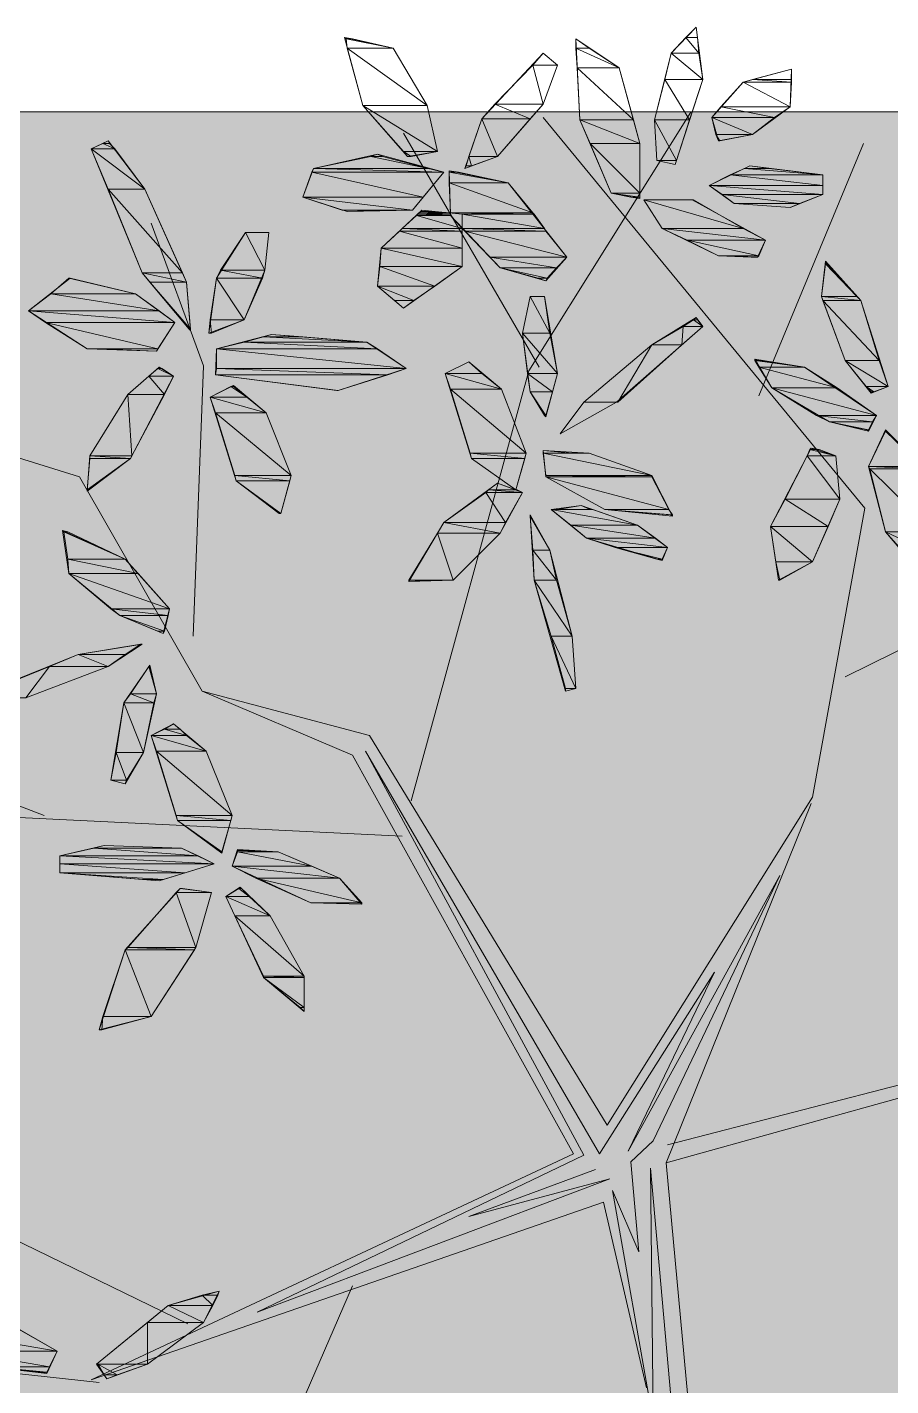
# Model space of a CAD drawing. Header units: metres. Extents: x 349703 to 349913, y 9282546 to 9282694.
# Drawn here: x 349786.47 to 349787.678, y 9282598.973 to 9282600.873 of the extents above; entities that cross this region are included whole.
import ezdxf

# ---------------------------------------------------------------- set-up
doc = ezdxf.new("R2010")
doc.units = ezdxf.units.M
doc.header["$LTSCALE"] = 0.25
doc.layers.add('AREA-VERDE', color=3, linetype='CONTINUOUS', lineweight=9)
doc.layers.add('ARQ-FONDO', color=253, linetype='CONTINUOUS', lineweight=9)

# ---------------------------------------------------------------- blocks, each defined once
blk = doc.blocks.new('ARBOL 1')
at = {"layer": 'ARQ-FONDO', "linetype": 'Continuous', "lineweight": -2}
for p, q in [((348214.8808, 9282665.1925), (348214.9156, 9282665.229)), ((348214.9156, 9282665.229), (348214.9247, 9282665.1559)), ((348214.4239, 9282665.2144), (348214.4916, 9282665.1998)), ((348214.4495, 9282665.1194), (348214.4239, 9282665.2144)), ((348214.4916, 9282665.1998), (348214.5391, 9282665.1194)), ((348214.7474, 9282665.2126), (348214.8077, 9282665.1724)), ((348214.7529, 9282665.0993), (348214.7474, 9282665.2126)), ((348214.6158, 9282665.1011), (348214.7017, 9282665.1925)), ((348214.7017, 9282665.1925), (348214.7218, 9282665.176)), ((348214.8571, 9282665.0993), (348214.8808, 9282665.1925)), ((348214.7218, 9282665.176), (348214.7017, 9282665.1212)), ((348214.8077, 9282665.1724), (348214.837, 9282665.0664)), ((348214.9814, 9282665.1523), (348215.049, 9282665.1705)), ((348215.049, 9282665.1705), (348215.0472, 9282665.1175)), ((348214.9247, 9282665.1559), (348214.8863, 9282665.0371)), ((348214.9375, 9282665.1029), (348214.9814, 9282665.1523)), ((348214.5117, 9282665.0481), (348214.4495, 9282665.1194)), ((348214.5391, 9282665.1194), (348214.5537, 9282665.0554)), ((348214.7017, 9282665.1212), (348214.6378, 9282665.0481)), ((348214.6816, 9282664.7483), (348214.9083, 9282665.1102)), ((348215.0472, 9282665.1175), (348214.9942, 9282665.0792)), ((348214.5921, 9282665.0316), (348214.6158, 9282665.1011)), ((348215.1513, 9282664.5564), (348214.7017, 9282665.1029)), ((348214.7968, 9282664.9969), (348214.7529, 9282665.0993)), ((348214.8607, 9282665.0426), (348214.8571, 9282665.0993)), ((348214.9466, 9282665.07), (348214.9375, 9282665.1029)), ((348214.0694, 9282665.059), (348214.0931, 9282665.07)), ((348214.0931, 9282665.07), (348214.1443, 9282665.0024)), ((348214.6962, 9282664.7538), (348214.5062, 9282665.081)), ((348214.837, 9282665.0664), (348214.837, 9282664.9896)), ((348214.9942, 9282665.0792), (348214.9466, 9282665.07)), ((348215.0033, 9282664.7136), (348215.1495, 9282665.0664)), ((348214.1406, 9282664.8854), (348214.0694, 9282665.059)), ((348214.3801, 9282665.0316), (348214.4696, 9282665.0517)), ((348214.4696, 9282665.0517), (348214.5628, 9282665.0261)), ((348214.5537, 9282665.0554), (348214.5117, 9282665.0481)), ((348214.6378, 9282665.0481), (348214.5921, 9282665.0316)), ((348214.3654, 9282664.9914), (348214.3801, 9282665.0316)), ((348214.5701, 9282665.028), (348214.6524, 9282665.0115)), ((348214.572, 9282664.9658), (348214.5701, 9282665.028)), ((348214.8863, 9282665.0371), (348214.8607, 9282665.0426)), ((348214.9338, 9282665.0079), (348214.9905, 9282665.0353)), ((348214.9905, 9282665.0353), (348215.0929, 9282665.0225)), ((348214.5628, 9282665.0261), (348214.519, 9282664.9731)), ((348214.6524, 9282665.0115), (348214.7346, 9282664.9073)), ((348215.0929, 9282665.0225), (348215.0929, 9282664.9951)), ((348214.1443, 9282665.0024), (348214.2028, 9282664.8726)), ((348214.4276, 9282664.9713), (348214.3654, 9282664.9914)), ((348214.837, 9282664.9896), (348214.7968, 9282664.9969)), ((348214.9686, 9282664.9823), (348214.9338, 9282665.0079)), ((348215.0929, 9282664.9951), (348215.0472, 9282664.9768)), ((348214.519, 9282664.9731), (348214.4276, 9282664.9713)), ((348214.4751, 9282664.9201), (348214.5318, 9282664.9731)), ((348214.5318, 9282664.9731), (348214.5884, 9282664.9677)), ((348214.8425, 9282664.9878), (348214.9101, 9282664.9878)), ((348214.8681, 9282664.9476), (348214.8425, 9282664.9878)), ((348214.9101, 9282664.9878), (348215.0124, 9282664.9311)), ((348215.0472, 9282664.9768), (348214.9686, 9282664.9823)), ((348214.2265, 9282664.7557), (348214.1534, 9282664.9549)), ((348214.6414, 9282664.8927), (348214.572, 9282664.9658)), ((348214.5884, 9282664.9677), (348214.5884, 9282664.8946)), ((348214.285, 9282664.9421), (348214.2448, 9282664.8781)), ((348214.3179, 9282664.9421), (348214.285, 9282664.9421)), ((348214.3124, 9282664.8891), (348214.3179, 9282664.9421)), ((348214.9466, 9282664.9092), (348214.8681, 9282664.9476)), ((348214.4696, 9282664.8671), (348214.4751, 9282664.9201)), ((348215.0124, 9282664.9311), (348215.0015, 9282664.9073)), ((348214.7346, 9282664.9073), (348214.7054, 9282664.8745)), ((348215.0015, 9282664.9073), (348214.9466, 9282664.9092)), ((348215.091, 9282664.8525), (348215.0965, 9282664.9019)), ((348215.0965, 9282664.9019), (348215.1459, 9282664.847)), ((348213.9816, 9282664.8324), (348214.0401, 9282664.8781)), ((348214.0401, 9282664.8781), (348214.1315, 9282664.8562)), ((348214.2083, 9282664.805), (348214.1406, 9282664.8854)), ((348214.2448, 9282664.8781), (348214.2338, 9282664.8013)), ((348214.2832, 9282664.8196), (348214.3124, 9282664.8891)), ((348214.5884, 9282664.8946), (348214.5062, 9282664.8361)), ((348214.7054, 9282664.8745), (348214.6414, 9282664.8927)), ((348214.2028, 9282664.8726), (348214.2083, 9282664.805)), ((348214.5062, 9282664.8361), (348214.4696, 9282664.8671)), ((348214.1315, 9282664.8562), (348214.1863, 9282664.816)), ((348214.6835, 9282664.8525), (348214.6725, 9282664.8013)), ((348214.7036, 9282664.8525), (348214.6835, 9282664.8525)), ((348214.7218, 9282664.7447), (348214.7036, 9282664.8525)), ((348215.1239, 9282664.763), (348215.091, 9282664.8525)), ((348215.1459, 9282664.847), (348215.1842, 9282664.7264)), ((348214.0639, 9282664.7794), (348213.9816, 9282664.8324)), ((348214.2338, 9282664.8013), (348214.2832, 9282664.8196)), ((348214.9156, 9282664.8233), (348214.8534, 9282664.7849)), ((348214.9247, 9282664.8105), (348214.9156, 9282664.8233)), ((348214.1863, 9282664.816), (348214.1607, 9282664.7758)), ((348214.6725, 9282664.8013), (348214.6835, 9282664.7191)), ((348214.8041, 9282664.7045), (348214.9247, 9282664.8105)), ((348214.2448, 9282664.7794), (348214.3216, 9282664.7995)), ((348214.3216, 9282664.7995), (348214.455, 9282664.7886)), ((348214.455, 9282664.7886), (348214.5098, 9282664.752)), ((348214.8534, 9282664.7849), (348214.7584, 9282664.7045)), ((348214.1607, 9282664.7758), (348214.0639, 9282664.7794)), ((348214.243, 9282664.7429), (348214.2448, 9282664.7794)), ((348214.9978, 9282664.7648), (348215.0673, 9282664.7538)), ((348215.0216, 9282664.7246), (348214.9978, 9282664.7648)), ((348215.1605, 9282664.7173), (348215.1239, 9282664.763)), ((348214.1644, 9282664.7538), (348214.1205, 9282664.7154)), ((348214.1845, 9282664.741), (348214.1644, 9282664.7538)), ((348214.2119, 9282664.3773), (348214.2265, 9282664.7557)), ((348214.4148, 9282664.7209), (348214.243, 9282664.7429)), ((348214.5098, 9282664.752), (348214.4148, 9282664.7209)), ((348214.5171, 9282664.147), (348214.6816, 9282664.7483)), ((348214.5647, 9282664.7447), (348214.5976, 9282664.7611)), ((348214.6012, 9282664.6259), (348214.5647, 9282664.7447)), ((348214.5976, 9282664.7611), (348214.6432, 9282664.7228)), ((348214.7054, 9282664.6844), (348214.7218, 9282664.7447)), ((348215.0673, 9282664.7538), (348215.1678, 9282664.6862)), ((348214.1242, 9282664.6259), (348214.1845, 9282664.741)), ((348214.2357, 9282664.7118), (348214.2686, 9282664.7282)), ((348214.2686, 9282664.7282), (348214.3143, 9282664.6899)), ((348215.102, 9282664.6771), (348215.0216, 9282664.7246)), ((348215.1842, 9282664.7264), (348215.1605, 9282664.7173)), ((348214.1205, 9282664.7154), (348214.0675, 9282664.6295)), ((348214.2722, 9282664.5948), (348214.2357, 9282664.7118)), ((348214.6432, 9282664.7228), (348214.678, 9282664.6332)), ((348214.6835, 9282664.7191), (348214.7054, 9282664.6844)), ((348214.0529, 9282664.6003), (348213.7641, 9282664.6899)), ((348214.3143, 9282664.6899), (348214.349, 9282664.6021)), ((348214.7255, 9282664.6606), (348214.8041, 9282664.7045)), ((348214.7584, 9282664.7045), (348214.7255, 9282664.6606)), ((348215.1678, 9282664.6862), (348215.1568, 9282664.6643)), ((348215.1568, 9282664.6643), (348215.102, 9282664.6771)), ((348215.1239, 9282664.3207), (348215.844, 9282664.6752)), ((348215.1568, 9282664.6149), (348215.1806, 9282664.6661)), ((348215.1806, 9282664.6661), (348215.2354, 9282664.6113)), ((348214.0675, 9282664.6295), (348214.0639, 9282664.5802)), ((348214.678, 9282664.6332), (348214.6634, 9282664.582)), ((348214.7017, 9282664.6369), (348214.7054, 9282664.6003)), ((348214.7657, 9282664.6332), (348214.7017, 9282664.6369)), ((348214.8534, 9282664.6021), (348214.7657, 9282664.6332)), ((348215.0197, 9282664.5308), (348215.0764, 9282664.6405)), ((348215.0764, 9282664.6405), (348215.1111, 9282664.6295)), ((348215.1111, 9282664.6295), (348215.1166, 9282664.5692)), ((348214.0639, 9282664.5802), (348214.1242, 9282664.6259)), ((348214.6634, 9282664.582), (348214.6012, 9282664.6259)), ((348215.1806, 9282664.5235), (348215.1568, 9282664.6149)), ((348214.2247, 9282664.3006), (348214.0529, 9282664.6003)), ((348214.3344, 9282664.5491), (348214.2722, 9282664.5948)), ((348214.349, 9282664.6021), (348214.3344, 9282664.5491)), ((348214.6378, 9282664.5912), (348214.5628, 9282664.5363)), ((348214.6725, 9282664.5784), (348214.6378, 9282664.5912)), ((348214.7054, 9282664.6003), (348214.7876, 9282664.5546)), ((348214.8827, 9282664.5455), (348214.8534, 9282664.6021)), ((348214.6414, 9282664.5217), (348214.6725, 9282664.5784)), ((348214.7547, 9282664.5601), (348214.7127, 9282664.5546)), ((348214.7127, 9282664.5546), (348214.762, 9282664.5144)), ((348214.8333, 9282664.5327), (348214.7547, 9282664.5601)), ((348214.7876, 9282664.5546), (348214.8827, 9282664.5455)), ((348215.1166, 9282664.5692), (348215.0782, 9282664.4815)), ((348215.0782, 9282664.1525), (348215.1513, 9282664.5564)), ((348214.5628, 9282664.5363), (348214.5135, 9282664.4541)), ((348214.6835, 9282664.5473), (348214.6889, 9282664.4559)), ((348214.7109, 9282664.4979), (348214.6835, 9282664.5473)), ((348214.0291, 9282664.5254), (348214.0383, 9282664.4651)), ((348214.1169, 9282664.4852), (348214.0291, 9282664.5254)), ((348214.5756, 9282664.4559), (348214.6414, 9282664.5217)), ((348214.8754, 9282664.5016), (348214.8333, 9282664.5327)), ((348215.0307, 9282664.4559), (348215.0197, 9282664.5308)), ((348215.2208, 9282664.4778), (348215.1806, 9282664.5235)), ((348214.7419, 9282664.3773), (348214.7109, 9282664.4979)), ((348214.762, 9282664.5144), (348214.8681, 9282664.4833)), ((348214.8681, 9282664.4833), (348214.8754, 9282664.5016)), ((348214.179, 9282664.4157), (348214.1169, 9282664.4852)), ((348215.0782, 9282664.4815), (348215.0307, 9282664.4559)), ((348214.0383, 9282664.4651), (348214.1096, 9282664.4066)), ((348214.5135, 9282664.4541), (348214.5756, 9282664.4559)), ((348214.6889, 9282664.4559), (348214.7328, 9282664.3006)), ((348214.1096, 9282664.4066), (348214.1699, 9282664.381)), ((348214.1699, 9282664.381), (348214.179, 9282664.4157)), ((348214.1406, 9282664.3664), (348214.0511, 9282664.3517)), ((348214.0931, 9282664.3353), (348214.1406, 9282664.3664)), ((348214.7474, 9282664.3042), (348214.7419, 9282664.3773)), ((348214.0511, 9282664.3517), (348213.9012, 9282664.2914)), ((348213.978, 9282664.2914), (348214.0931, 9282664.3353)), ((348214.1516, 9282664.3371), (348214.115, 9282664.2841)), ((348214.1607, 9282664.2969), (348214.1516, 9282664.3371)), ((348214.0036, 9282664.1269), (348213.5211, 9282664.3115)), ((348214.1425, 9282664.2147), (348214.1607, 9282664.2969)), ((348214.4587, 9282664.2384), (348214.2247, 9282664.3006)), ((348214.4349, 9282664.211), (348214.2247, 9282664.3006)), ((348214.7328, 9282664.3006), (348214.7474, 9282664.3042)), ((348214.115, 9282664.2841), (348214.0968, 9282664.1763)), ((348214.1534, 9282664.2384), (348214.1845, 9282664.2549)), ((348214.1845, 9282664.2549), (348214.2302, 9282664.2165)), ((348214.19, 9282664.1196), (348214.1534, 9282664.2384)), ((348214.7913, 9282663.6938), (348214.4587, 9282664.2384)), ((348214.1169, 9282664.1708), (348214.1425, 9282664.2147)), ((348214.2302, 9282664.2165), (348214.2667, 9282664.1269)), ((348214.7438, 9282663.6536), (348214.4349, 9282664.211)), ((348214.7803, 9282663.6536), (348214.4532, 9282664.2165)), ((348214.4532, 9282664.2165), (348214.7584, 9282663.6517)), ((348214.0968, 9282664.1763), (348214.1169, 9282664.1708)), ((348214.5043, 9282664.0977), (348213.4132, 9282664.1507)), ((348214.7913, 9282663.6938), (348215.0782, 9282664.1525)), ((348214.8735, 9282663.6408), (348215.0764, 9282664.1434)), ((348214.2521, 9282664.0739), (348214.19, 9282664.1196)), ((348214.2667, 9282664.1269), (348214.2521, 9282664.0739)), ((348214.0255, 9282664.0703), (348214.0876, 9282664.0849)), ((348214.0876, 9282664.0849), (348214.1955, 9282664.0812)), ((348214.1955, 9282664.0812), (348214.2412, 9282664.0593)), ((348214.2667, 9282664.0557), (348214.2741, 9282664.0794)), ((348214.2741, 9282664.0794), (348214.3307, 9282664.0758)), ((348214.0255, 9282664.0465), (348214.0255, 9282664.0703)), ((348214.2412, 9282664.0593), (348214.1644, 9282664.0355)), ((348214.3307, 9282664.0758), (348214.4166, 9282664.0392)), ((348214.1644, 9282664.0355), (348214.0255, 9282664.0465)), ((348214.3764, 9282664.0045), (348214.2667, 9282664.0557)), ((348215.0325, 9282664.0429), (348214.8205, 9282663.6572)), ((348214.8553, 9282663.6718), (348215.0325, 9282664.0429)), ((348214.1936, 9282664.0246), (348214.1169, 9282663.9387)), ((348214.2375, 9282664.0191), (348214.1936, 9282664.0246)), ((348214.2576, 9282664.0136), (348214.2777, 9282664.0264)), ((348214.2777, 9282664.0264), (348214.3197, 9282663.9862)), ((348214.4166, 9282664.0392), (348214.4477, 9282664.0026)), ((348214.2156, 9282663.9423), (348214.2375, 9282664.0191)), ((348214.3106, 9282663.9003), (348214.2576, 9282664.0136)), ((348214.4477, 9282664.0026), (348214.3764, 9282664.0045)), ((348214.3197, 9282663.9862), (348214.3673, 9282663.9021)), ((348214.1169, 9282663.9387), (348214.0803, 9282663.8272)), ((348214.1534, 9282663.8455), (348214.2156, 9282663.9423)), ((348214.9412, 9282663.9076), (348214.7803, 9282663.6536)), ((348214.8205, 9282663.6572), (348214.9412, 9282663.9076)), ((348214.3673, 9282663.8528), (348214.3106, 9282663.9003)), ((348214.3673, 9282663.9021), (348214.3673, 9282663.8528)), ((348214.0803, 9282663.8272), (348214.1534, 9282663.8455)), ((348214.2046, 9282663.416), (348213.362, 9282663.8254)), ((348214.8754, 9282663.6664), (348215.3359, 9282663.7852)), ((348214.8735, 9282663.6408), (348215.3451, 9282663.7724)), ((348214.8242, 9282663.6426), (348214.8553, 9282663.6718)), ((348214.0694, 9282663.3374), (348214.7438, 9282663.6536)), ((348214.7584, 9282663.6517), (348214.3015, 9282663.4324)), ((348214.8352, 9282663.5165), (348214.8242, 9282663.6426)), ((348214.8735, 9282663.6408), (348214.932, 9282663.0084)), ((348214.5976, 9282663.5658), (348214.7748, 9282663.6316)), ((348214.9046, 9282663.0395), (348214.8516, 9282663.6335)), ((348214.8516, 9282663.6335), (348214.8553, 9282663.2825)), ((348214.3015, 9282663.4324), (348214.7949, 9282663.6188)), ((348214.7949, 9282663.6188), (348214.5976, 9282663.5658)), ((348214.7858, 9282663.5859), (348214.0694, 9282663.3374)), ((348214.8461, 9282663.3264), (348214.7858, 9282663.5859)), ((348214.8553, 9282663.2825), (348214.7986, 9282663.6024)), ((348214.7986, 9282663.6024), (348214.8352, 9282663.5165)), ((348213.872, 9282663.4635), (348214.0218, 9282663.3776)), ((348214.4349, 9282663.469), (348213.9944, 9282662.4564)), ((348214.2485, 9282663.4617), (348214.1772, 9282663.4416)), ((348214.2265, 9282663.4178), (348214.2485, 9282663.4617)), ((348214.1772, 9282663.4416), (348214.0767, 9282663.3593)), ((348214.1479, 9282663.3593), (348214.2265, 9282663.4178)), ((348214.0803, 9282663.3337), (348213.3639, 9282663.4123)), ((348214.0218, 9282663.3776), (348214.0072, 9282663.3465)), ((348214.0767, 9282663.3593), (348214.0913, 9282663.3392)), ((348214.0913, 9282663.3392), (348214.1479, 9282663.3593)), ((348214.0072, 9282663.3465), (348213.9286, 9282663.3557))]:
    blk.add_line(p, q, dxfattribs=at)
for points in [[(348214.9156, 9282665.229), (348214.9174, 9282665.2144), (348214.9009, 9282665.2144)], [(348214.4239, 9282665.2144), (348214.4349, 9282665.2126), (348214.4258, 9282665.2126)], [(348214.4349, 9282665.2126), (348214.4258, 9282665.2126), (348214.4916, 9282665.1998)], [(348214.4258, 9282665.2126), (348214.4916, 9282665.1998), (348214.4276, 9282665.1998)], [(348214.4916, 9282665.1998), (348214.4276, 9282665.1998), (348214.5391, 9282665.1194)], [(348214.4276, 9282665.1998), (348214.5391, 9282665.1194), (348214.4495, 9282665.1194)], [(348214.7474, 9282665.2126), (348214.7657, 9282665.1998), (348214.7474, 9282665.1998)], [(348214.7657, 9282665.1998), (348214.7474, 9282665.1998), (348214.8077, 9282665.1724)], [(348214.7474, 9282665.1998), (348214.8077, 9282665.1724), (348214.7493, 9282665.1724)], [(348214.9009, 9282665.2144), (348214.9192, 9282665.1925), (348214.8808, 9282665.1925)], [(348214.9174, 9282665.2144), (348214.9009, 9282665.2144), (348214.9192, 9282665.1925)], [(348214.7017, 9282665.1925), (348214.7218, 9282665.176), (348214.6871, 9282665.176)], [(348214.8808, 9282665.1925), (348214.9247, 9282665.1559), (348214.8717, 9282665.1559)], [(348214.9192, 9282665.1925), (348214.8808, 9282665.1925), (348214.9247, 9282665.1559)], [(348214.6871, 9282665.176), (348214.7017, 9282665.1212), (348214.6341, 9282665.1212)], [(348214.7218, 9282665.176), (348214.6871, 9282665.176), (348214.7017, 9282665.1212)], [(348214.8077, 9282665.1724), (348214.7493, 9282665.1724), (348214.8278, 9282665.0993)], [(348214.7493, 9282665.1724), (348214.8278, 9282665.0993), (348214.7529, 9282665.0993)], [(348215.049, 9282665.1705), (348215.049, 9282665.1559), (348214.9942, 9282665.1559)], [(348214.8717, 9282665.1559), (348214.9064, 9282665.0993), (348214.8571, 9282665.0993)], [(348214.9247, 9282665.1559), (348214.8717, 9282665.1559), (348214.9064, 9282665.0993)], [(348214.9814, 9282665.1523), (348215.0472, 9282665.1175), (348214.9503, 9282665.1175)], [(348214.9942, 9282665.1559), (348215.049, 9282665.1523), (348214.9814, 9282665.1523)], [(348215.049, 9282665.1523), (348214.9814, 9282665.1523), (348215.0472, 9282665.1175)], [(348215.049, 9282665.1559), (348214.9942, 9282665.1559), (348215.049, 9282665.1523)], [(348214.5391, 9282665.1194), (348214.4495, 9282665.1194)], [(348214.4495, 9282665.1194), (348214.5391, 9282665.1194), (348214.5391, 9282665.1194)], [(348214.5391, 9282665.1194), (348214.4495, 9282665.1194), (348214.5537, 9282665.0554)], [(348214.4495, 9282665.1194), (348214.5537, 9282665.0554), (348214.5062, 9282665.0554)], [(348214.6341, 9282665.1212), (348214.6835, 9282665.1011), (348214.6158, 9282665.1011)], [(348214.7017, 9282665.1212), (348214.6341, 9282665.1212), (348214.6835, 9282665.1011)], [(348214.9503, 9282665.1175), (348215.0252, 9282665.1029), (348214.9375, 9282665.1029)], [(348215.0472, 9282665.1175), (348214.9503, 9282665.1175), (348215.0252, 9282665.1029)], [(348214.6158, 9282665.1011), (348214.6378, 9282665.0481), (348214.5976, 9282665.0481)], [(348214.6835, 9282665.1011), (348214.6158, 9282665.1011), (348214.6378, 9282665.0481)], [(348214.8278, 9282665.0993), (348214.7529, 9282665.0993), (348214.837, 9282665.0664)], [(348214.7529, 9282665.0993), (348214.837, 9282665.0664), (348214.7675, 9282665.0664)], [(348214.8571, 9282665.0993), (348214.8607, 9282665.0426), (348214.8882, 9282665.0426)], [(348214.8571, 9282665.0993), (348214.9064, 9282665.0993), (348214.8882, 9282665.0426)], [(348215.0252, 9282665.1029), (348214.9375, 9282665.1029), (348214.9942, 9282665.0792)], [(348214.9375, 9282665.1029), (348214.9942, 9282665.0792), (348214.943, 9282665.0792)], [(348214.0858, 9282665.0664), (348214.1023, 9282665.059), (348214.0694, 9282665.059)], [(348214.0931, 9282665.07), (348214.0949, 9282665.0664), (348214.0858, 9282665.0664)], [(348214.0949, 9282665.0664), (348214.0858, 9282665.0664), (348214.1023, 9282665.059)], [(348214.837, 9282665.0664), (348214.7675, 9282665.0664), (348214.837, 9282664.9969)], [(348214.7675, 9282665.0664), (348214.837, 9282664.9969), (348214.7968, 9282664.9969)], [(348214.9942, 9282665.0792), (348214.943, 9282665.0792), (348214.9485, 9282665.07)], [(348214.943, 9282665.0792), (348214.9485, 9282665.07), (348214.9466, 9282665.07)], [(348214.9466, 9282665.07), (348214.9485, 9282665.07), (348214.9485, 9282665.07)], [(348214.1023, 9282665.059), (348214.0694, 9282665.059), (348214.1443, 9282665.0024)], [(348214.0694, 9282665.059), (348214.1443, 9282665.0024), (348214.0931, 9282665.0024)], [(348214.4605, 9282665.0481), (348214.5409, 9282665.0316), (348214.3801, 9282665.0316)], [(348214.4696, 9282665.0517), (348214.4769, 9282665.0481), (348214.4605, 9282665.0481)], [(348214.4769, 9282665.0481), (348214.4605, 9282665.0481), (348214.5409, 9282665.0316)], [(348214.5537, 9282665.0554), (348214.5062, 9282665.0554), (348214.5171, 9282665.0481)], [(348214.5062, 9282665.0554), (348214.5171, 9282665.0481), (348214.5117, 9282665.0481)], [(348214.5117, 9282665.0481), (348214.5171, 9282665.0481), (348214.5171, 9282665.0481)], [(348214.5976, 9282665.0481), (348214.6012, 9282665.0353), (348214.5939, 9282665.0353)], [(348214.6378, 9282665.0481), (348214.5976, 9282665.0481), (348214.6012, 9282665.0353)], [(348214.3801, 9282665.0316), (348214.5628, 9282665.0261), (348214.3782, 9282665.0261)], [(348214.5409, 9282665.0316), (348214.3801, 9282665.0316), (348214.5628, 9282665.0261)], [(348214.5701, 9282665.028), (348214.5829, 9282665.0261), (348214.5701, 9282665.0261)], [(348214.5939, 9282665.0353), (348214.6012, 9282665.0353), (348214.5921, 9282665.0316)], [(348214.8607, 9282665.0426), (348214.8882, 9282665.0426), (348214.8863, 9282665.0371)], [(348214.9832, 9282665.0316), (348215.0929, 9282665.0225), (348214.9631, 9282665.0225)], [(348214.9905, 9282665.0353), (348215.0179, 9282665.0316), (348214.9832, 9282665.0316)], [(348215.0179, 9282665.0316), (348214.9832, 9282665.0316), (348215.0929, 9282665.0225)], [(348214.3782, 9282665.0261), (348214.5336, 9282664.9914), (348214.3654, 9282664.9914)], [(348214.5628, 9282665.0261), (348214.3782, 9282665.0261), (348214.5336, 9282664.9914)], [(348214.5829, 9282665.0261), (348214.5701, 9282665.0261), (348214.6524, 9282665.0115)], [(348214.5701, 9282665.0261), (348214.6524, 9282665.0115), (348214.5701, 9282665.0115)], [(348214.6524, 9282665.0115), (348214.5701, 9282665.0115), (348214.6871, 9282664.9695)], [(348214.5701, 9282665.0115), (348214.6871, 9282664.9695), (348214.572, 9282664.9695)], [(348214.9631, 9282665.0225), (348215.0929, 9282665.0079), (348214.9338, 9282665.0079)], [(348215.0929, 9282665.0225), (348214.9631, 9282665.0225), (348215.0929, 9282665.0079)], [(348214.1443, 9282665.0024), (348214.0931, 9282665.0024), (348214.1973, 9282664.8854)], [(348214.0931, 9282665.0024), (348214.1973, 9282664.8854), (348214.1406, 9282664.8854)], [(348214.5336, 9282664.9914), (348214.3654, 9282664.9914), (348214.519, 9282664.9731)], [(348214.3654, 9282664.9914), (348214.519, 9282664.9731), (348214.4203, 9282664.9731)], [(348214.7968, 9282664.9969), (348214.8242, 9282664.9914), (348214.837, 9282664.9914)], [(348214.7968, 9282664.9969), (348214.837, 9282664.9969), (348214.837, 9282664.9914)], [(348214.8242, 9282664.9914), (348214.837, 9282664.9914), (348214.837, 9282664.9896)], [(348215.0929, 9282665.0079), (348214.9338, 9282665.0079), (348215.0929, 9282664.9951)], [(348214.9338, 9282665.0079), (348215.0929, 9282664.9951), (348214.9521, 9282664.9951)], [(348214.9521, 9282664.9951), (348214.9686, 9282664.9823), (348215.06, 9282664.9823)], [(348214.9521, 9282664.9951), (348215.0929, 9282664.9951), (348215.06, 9282664.9823)], [(348214.519, 9282664.9731), (348214.4203, 9282664.9731), (348214.4842, 9282664.9731)], [(348214.4203, 9282664.9731), (348214.4842, 9282664.9731), (348214.4221, 9282664.9731)], [(348214.4221, 9282664.9731), (348214.4842, 9282664.9731), (348214.4276, 9282664.9713)], [(348214.5299, 9282664.9713), (348214.572, 9282664.9695), (348214.5281, 9282664.9695)], [(348214.5318, 9282664.9731), (348214.5482, 9282664.9713), (348214.5299, 9282664.9713)], [(348214.5482, 9282664.9713), (348214.5299, 9282664.9713), (348214.572, 9282664.9695)], [(348214.9101, 9282664.9878), (348214.9119, 9282664.9878), (348214.8425, 9282664.9878)], [(348214.9119, 9282664.9878), (348214.8425, 9282664.9878), (348214.9814, 9282664.9476)], [(348214.8425, 9282664.9878), (348214.9814, 9282664.9476), (348214.8681, 9282664.9476)], [(348214.9686, 9282664.9823), (348215.06, 9282664.9823), (348215.0472, 9282664.9768)], [(348214.5244, 9282664.9658), (348214.5884, 9282664.9476), (348214.5043, 9282664.9476)], [(348214.5263, 9282664.9677), (348214.572, 9282664.9658), (348214.5244, 9282664.9658)], [(348214.572, 9282664.9658), (348214.5244, 9282664.9658), (348214.5884, 9282664.9476)], [(348214.5281, 9282664.9695), (348214.572, 9282664.9677), (348214.5263, 9282664.9677)], [(348214.572, 9282664.9677), (348214.5263, 9282664.9677), (348214.572, 9282664.9658)], [(348214.572, 9282664.9695), (348214.5281, 9282664.9695), (348214.572, 9282664.9677)], [(348214.6871, 9282664.9695), (348214.572, 9282664.9695), (348214.6889, 9282664.9677)], [(348214.572, 9282664.9695), (348214.6889, 9282664.9677), (348214.5884, 9282664.9677)], [(348214.6889, 9282664.9677), (348214.5884, 9282664.9677), (348214.7036, 9282664.9476)], [(348214.5884, 9282664.9677), (348214.7036, 9282664.9476), (348214.5884, 9282664.9476)], [(348214.285, 9282664.9421), (348214.3124, 9282664.8891), (348214.2503, 9282664.8891)], [(348214.3179, 9282664.9421), (348214.285, 9282664.9421), (348214.285, 9282664.9421)], [(348214.3179, 9282664.9421), (348214.285, 9282664.9421), (348214.3124, 9282664.8891)], [(348214.5007, 9282664.9439), (348214.5884, 9282664.9201), (348214.4751, 9282664.9201)], [(348214.5043, 9282664.9476), (348214.5884, 9282664.9439), (348214.5007, 9282664.9439)], [(348214.5884, 9282664.9439), (348214.5007, 9282664.9439), (348214.5884, 9282664.9201)], [(348214.5884, 9282664.9476), (348214.5043, 9282664.9476), (348214.5884, 9282664.9439)], [(348214.7036, 9282664.9476), (348214.5884, 9282664.9476), (348214.7054, 9282664.9439)], [(348214.5884, 9282664.9476), (348214.7054, 9282664.9439), (348214.5921, 9282664.9439)], [(348214.7054, 9282664.9439), (348214.5921, 9282664.9439), (348214.7346, 9282664.9073)], [(348214.5921, 9282664.9439), (348214.7346, 9282664.9073), (348214.6268, 9282664.9073)], [(348214.9814, 9282664.9476), (348214.8681, 9282664.9476), (348215.0124, 9282664.9311)], [(348214.8681, 9282664.9476), (348215.0124, 9282664.9311), (348214.9028, 9282664.9311)], [(348214.4751, 9282664.9201), (348214.5884, 9282664.8946), (348214.4733, 9282664.8946)], [(348214.5884, 9282664.9201), (348214.4751, 9282664.9201), (348214.5884, 9282664.8946)], [(348215.0124, 9282664.9311), (348214.9028, 9282664.9311), (348215.0033, 9282664.9092)], [(348214.9028, 9282664.9311), (348215.0033, 9282664.9092), (348214.9466, 9282664.9092)], [(348214.7346, 9282664.9073), (348214.6268, 9282664.9073), (348214.72, 9282664.8927)], [(348214.6268, 9282664.9073), (348214.72, 9282664.8927), (348214.6414, 9282664.8927)], [(348215.0015, 9282664.9073), (348214.9923, 9282664.9073), (348214.9466, 9282664.9092)], [(348214.9466, 9282664.9092), (348215.0033, 9282664.9092), (348215.0015, 9282664.9073)], [(348215.0015, 9282664.9073), (348215.0015, 9282664.9073), (348214.9923, 9282664.9073)], [(348215.0965, 9282664.8982), (348215.1404, 9282664.8525), (348215.091, 9282664.8525)], [(348215.0965, 9282664.9019), (348215.0983, 9282664.8982), (348215.0965, 9282664.8982)], [(348215.0983, 9282664.8982), (348215.0965, 9282664.8982), (348215.1404, 9282664.8525)], [(348214.0383, 9282664.8781), (348214.1315, 9282664.8562), (348214.0127, 9282664.8562)], [(348214.0401, 9282664.8781), (348214.0383, 9282664.8781), (348214.0383, 9282664.8781)], [(348214.0401, 9282664.8781), (348214.0383, 9282664.8781), (348214.1315, 9282664.8562)], [(348214.1973, 9282664.8854), (348214.1406, 9282664.8854), (348214.2028, 9282664.8726)], [(348214.1406, 9282664.8854), (348214.2028, 9282664.8726), (348214.1516, 9282664.8726)], [(348214.2448, 9282664.8781), (348214.2832, 9282664.8196), (348214.2357, 9282664.8196)], [(348214.2503, 9282664.8891), (348214.3088, 9282664.8781), (348214.2448, 9282664.8781)], [(348214.3088, 9282664.8781), (348214.2448, 9282664.8781), (348214.2832, 9282664.8196)], [(348214.3124, 9282664.8891), (348214.2503, 9282664.8891), (348214.3088, 9282664.8781)], [(348214.4733, 9282664.8946), (348214.55, 9282664.8671), (348214.4696, 9282664.8671)], [(348214.5884, 9282664.8946), (348214.4733, 9282664.8946), (348214.55, 9282664.8671)], [(348214.72, 9282664.8927), (348214.6414, 9282664.8927), (348214.7072, 9282664.8781)], [(348214.6414, 9282664.8927), (348214.7072, 9282664.8781), (348214.6944, 9282664.8781)], [(348214.6944, 9282664.8781), (348214.7072, 9282664.8781), (348214.7054, 9282664.8745)], [(348214.1516, 9282664.8726), (348214.2064, 9282664.8068), (348214.2083, 9282664.8068)], [(348214.1516, 9282664.8726), (348214.2028, 9282664.8726), (348214.2083, 9282664.8068)], [(348214.55, 9282664.8671), (348214.4696, 9282664.8671), (348214.5208, 9282664.847)], [(348214.4696, 9282664.8671), (348214.5208, 9282664.847), (348214.4934, 9282664.847)], [(348214.0127, 9282664.8562), (348214.1644, 9282664.8324), (348213.9816, 9282664.8324)], [(348214.1315, 9282664.8562), (348214.0127, 9282664.8562), (348214.1644, 9282664.8324)], [(348214.4934, 9282664.847), (348214.5208, 9282664.847), (348214.5062, 9282664.8361)], [(348214.6835, 9282664.8525), (348214.7109, 9282664.8013), (348214.6725, 9282664.8013)], [(348214.6871, 9282664.8525), (348214.7036, 9282664.8525), (348214.6835, 9282664.8525)], [(348214.7036, 9282664.8525), (348214.6835, 9282664.8525), (348214.7109, 9282664.8013)], [(348214.7036, 9282664.8525), (348214.6871, 9282664.8525), (348214.6871, 9282664.8525)], [(348214.7036, 9282664.8525), (348214.6871, 9282664.8525)], [(348215.1404, 9282664.8525), (348215.091, 9282664.8525), (348215.1459, 9282664.847)], [(348215.091, 9282664.8525), (348215.1459, 9282664.847), (348215.0929, 9282664.847)], [(348215.1459, 9282664.847), (348215.0929, 9282664.847), (348215.1714, 9282664.763)], [(348215.0929, 9282664.847), (348215.1714, 9282664.763), (348215.1239, 9282664.763)], [(348214.1644, 9282664.8324), (348213.9816, 9282664.8324), (348214.1863, 9282664.816)], [(348213.9816, 9282664.8324), (348214.1863, 9282664.816), (348214.0054, 9282664.816)], [(348214.2357, 9282664.8196), (348214.2375, 9282664.8013), (348214.2338, 9282664.8013)], [(348214.2832, 9282664.8196), (348214.2357, 9282664.8196), (348214.2375, 9282664.8013)], [(348214.9119, 9282664.8196), (348214.9247, 9282664.8105), (348214.8973, 9282664.8105)], [(348214.9156, 9282664.8233), (348214.9174, 9282664.8196), (348214.9119, 9282664.8196)], [(348214.9174, 9282664.8196), (348214.9119, 9282664.8196), (348214.9247, 9282664.8105)], [(348214.1863, 9282664.816), (348214.0054, 9282664.816), (348214.1626, 9282664.7794)], [(348214.0054, 9282664.816), (348214.1626, 9282664.7794), (348214.0639, 9282664.7794)], [(348214.2064, 9282664.8068), (348214.2083, 9282664.8068), (348214.2083, 9282664.805)], [(348214.2338, 9282664.8013), (348214.2375, 9282664.8013), (348214.2375, 9282664.8013)], [(348214.7109, 9282664.8013), (348214.6725, 9282664.8013), (348214.7218, 9282664.7447)], [(348214.6725, 9282664.8013), (348214.7218, 9282664.7447), (348214.6798, 9282664.7447)], [(348214.8973, 9282664.8105), (348214.8955, 9282664.7849), (348214.8534, 9282664.7849)], [(348214.9247, 9282664.8105), (348214.8973, 9282664.8105), (348214.8955, 9282664.7849)], [(348214.2832, 9282664.7886), (348214.4696, 9282664.7794), (348214.2448, 9282664.7794)], [(348214.3106, 9282664.7959), (348214.455, 9282664.7886), (348214.2832, 9282664.7886)], [(348214.455, 9282664.7886), (348214.2832, 9282664.7886), (348214.4696, 9282664.7794)], [(348214.3216, 9282664.7995), (348214.3654, 9282664.7959), (348214.3106, 9282664.7959)], [(348214.3654, 9282664.7959), (348214.3106, 9282664.7959), (348214.455, 9282664.7886)], [(348214.8534, 9282664.7849), (348214.8059, 9282664.7045), (348214.7584, 9282664.7045)], [(348214.8955, 9282664.7849), (348214.8534, 9282664.7849), (348214.8059, 9282664.7045)], [(348214.1626, 9282664.7794), (348214.0639, 9282664.7794)], [(348214.0639, 9282664.7794), (348214.1626, 9282664.7794), (348214.0785, 9282664.7794)], [(348214.0785, 9282664.7794), (348214.1626, 9282664.7794), (348214.1607, 9282664.7758)], [(348214.4696, 9282664.7794), (348214.2448, 9282664.7794), (348214.5098, 9282664.752)], [(348214.2448, 9282664.7794), (348214.5098, 9282664.752), (348214.2448, 9282664.752)], [(348214.9978, 9282664.7648), (348215.0033, 9282664.763), (348214.9978, 9282664.763)], [(348215.0033, 9282664.763), (348214.9978, 9282664.763), (348215.0673, 9282664.7538)], [(348214.9978, 9282664.763), (348215.0673, 9282664.7538), (348215.0033, 9282664.7538)], [(348215.1714, 9282664.763), (348215.1239, 9282664.763), (348215.1842, 9282664.7264)], [(348215.1239, 9282664.763), (348215.1842, 9282664.7264), (348215.1532, 9282664.7264)], [(348214.1626, 9282664.752), (348214.1845, 9282664.741), (348214.1498, 9282664.741)], [(348214.1644, 9282664.7538), (348214.1681, 9282664.752), (348214.1626, 9282664.752)], [(348214.1681, 9282664.752), (348214.1626, 9282664.752), (348214.1845, 9282664.741)], [(348214.2448, 9282664.752), (348214.4842, 9282664.7429), (348214.243, 9282664.7429)], [(348214.4842, 9282664.7429), (348214.243, 9282664.7429), (348214.4148, 9282664.7209)], [(348214.243, 9282664.7429), (348214.4148, 9282664.7209), (348214.413, 9282664.7209)], [(348214.5098, 9282664.752), (348214.2448, 9282664.752), (348214.4842, 9282664.7429)], [(348214.5976, 9282664.7611), (348214.6158, 9282664.7447), (348214.5647, 9282664.7447)], [(348214.6158, 9282664.7447), (348214.5647, 9282664.7447), (348214.6432, 9282664.7228)], [(348214.5647, 9282664.7447), (348214.6432, 9282664.7228), (348214.572, 9282664.7228)], [(348214.5976, 9282664.7611), (348214.5976, 9282664.7611)], [(348214.6158, 9282664.7447), (348214.5976, 9282664.7611)], [(348214.7218, 9282664.7447), (348214.6798, 9282664.7447), (348214.7145, 9282664.7191)], [(348214.6798, 9282664.7447), (348214.7145, 9282664.7191), (348214.6835, 9282664.7191)], [(348215.0673, 9282664.7538), (348215.0033, 9282664.7538), (348215.113, 9282664.7246)], [(348215.0033, 9282664.7538), (348215.113, 9282664.7246), (348215.0216, 9282664.7246)], [(348214.1498, 9282664.741), (348214.1717, 9282664.7154), (348214.1205, 9282664.7154)], [(348214.1845, 9282664.741), (348214.1498, 9282664.741), (348214.1717, 9282664.7154)], [(348214.2649, 9282664.7264), (348214.2869, 9282664.7118), (348214.2357, 9282664.7118)], [(348214.2686, 9282664.7282), (348214.2686, 9282664.7264), (348214.2649, 9282664.7264)], [(348214.2686, 9282664.7264), (348214.2649, 9282664.7264), (348214.2869, 9282664.7118)], [(348215.113, 9282664.7246), (348215.0216, 9282664.7246), (348215.1678, 9282664.6862)], [(348215.0216, 9282664.7246), (348215.1678, 9282664.6862), (348215.0837, 9282664.6862)], [(348215.1532, 9282664.7264), (348215.1605, 9282664.7191), (348215.1641, 9282664.7191)], [(348215.1532, 9282664.7264), (348215.1842, 9282664.7264), (348215.1641, 9282664.7191)], [(348214.1205, 9282664.7154), (348214.126, 9282664.6295), (348214.0675, 9282664.6295)], [(348214.1717, 9282664.7154), (348214.1205, 9282664.7154), (348214.126, 9282664.6295)], [(348214.2869, 9282664.7118), (348214.2357, 9282664.7118), (348214.3143, 9282664.6899)], [(348214.2357, 9282664.7118), (348214.3143, 9282664.6899), (348214.243, 9282664.6899)], [(348214.413, 9282664.7209), (348214.4148, 9282664.7209), (348214.4148, 9282664.7209)], [(348214.6432, 9282664.7228), (348214.572, 9282664.7228), (348214.678, 9282664.6332)], [(348214.572, 9282664.7228), (348214.678, 9282664.6332), (348214.5994, 9282664.6332)], [(348214.7145, 9282664.7191), (348214.6835, 9282664.7191), (348214.7054, 9282664.6862)], [(348214.6835, 9282664.7191), (348214.7054, 9282664.6862), (348214.7036, 9282664.6862)], [(348215.1605, 9282664.7191), (348215.1641, 9282664.7191), (348215.1605, 9282664.7173)], [(348214.3143, 9282664.6899), (348214.243, 9282664.6899), (348214.349, 9282664.6021)], [(348214.243, 9282664.6899), (348214.349, 9282664.6021), (348214.2704, 9282664.6021)], [(348214.7036, 9282664.6862), (348214.7054, 9282664.6862), (348214.7054, 9282664.6844)], [(348214.7255, 9282664.6606), (348214.7255, 9282664.6606), (348214.7584, 9282664.7045)], [(348214.7255, 9282664.6606), (348214.7584, 9282664.7045), (348214.8041, 9282664.7045)], [(348214.8041, 9282664.7045), (348214.8041, 9282664.7045), (348214.7584, 9282664.7045)], [(348214.8041, 9282664.7045), (348214.7584, 9282664.7045), (348214.8059, 9282664.7045)], [(348215.1678, 9282664.6862), (348215.0837, 9282664.6862), (348215.1623, 9282664.6771)], [(348215.0837, 9282664.6862), (348215.1623, 9282664.6771), (348215.102, 9282664.6771)], [(348215.1623, 9282664.6771), (348215.102, 9282664.6771), (348215.1568, 9282664.6661)], [(348215.102, 9282664.6771), (348215.1568, 9282664.6661), (348215.155, 9282664.6661)], [(348214.7255, 9282664.6606), (348214.7255, 9282664.6606)], [(348215.155, 9282664.6661), (348215.1568, 9282664.6661), (348215.1568, 9282664.6643)], [(348215.1806, 9282664.6643), (348215.2318, 9282664.6149), (348215.1568, 9282664.6149)], [(348215.1806, 9282664.6661), (348215.1806, 9282664.6643), (348215.1806, 9282664.6643)], [(348215.2318, 9282664.6149), (348215.1806, 9282664.6643)], [(348214.126, 9282664.6295), (348214.0675, 9282664.6295), (348214.1242, 9282664.6259)], [(348214.0675, 9282664.6295), (348214.1242, 9282664.6259), (348214.0675, 9282664.6259)], [(348214.678, 9282664.6332), (348214.5994, 9282664.6332), (348214.6761, 9282664.6259)], [(348214.5994, 9282664.6332), (348214.6761, 9282664.6259), (348214.6012, 9282664.6259)], [(348214.7017, 9282664.6369), (348214.7419, 9282664.6332), (348214.7017, 9282664.6332)], [(348214.7657, 9282664.6332), (348214.7657, 9282664.6332), (348214.7017, 9282664.6332)], [(348214.7657, 9282664.6332), (348214.7017, 9282664.6332), (348214.7419, 9282664.6332)], [(348214.7657, 9282664.6332), (348214.7017, 9282664.6332), (348214.8534, 9282664.6021)], [(348214.7017, 9282664.6332), (348214.8534, 9282664.6021), (348214.7054, 9282664.6021)], [(348215.0709, 9282664.6295), (348215.1166, 9282664.5692), (348215.0399, 9282664.5692)], [(348215.0746, 9282664.6387), (348215.1111, 9282664.6295), (348215.0709, 9282664.6295)], [(348215.1111, 9282664.6295), (348215.0709, 9282664.6295), (348215.1166, 9282664.5692)], [(348215.0764, 9282664.6405), (348215.0874, 9282664.6387), (348215.0746, 9282664.6387)], [(348215.0874, 9282664.6387), (348215.0746, 9282664.6387), (348215.1111, 9282664.6295)], [(348214.0639, 9282664.582), (348214.0639, 9282664.582), (348214.0675, 9282664.6259)], [(348214.0639, 9282664.582), (348214.0675, 9282664.6259), (348214.1242, 9282664.6259)], [(348214.6761, 9282664.6259), (348214.6012, 9282664.6259), (348214.6634, 9282664.582)], [(348214.6012, 9282664.6259), (348214.6634, 9282664.582), (348214.6634, 9282664.582)], [(348215.2318, 9282664.6149), (348215.1568, 9282664.6149), (348215.2354, 9282664.6113)], [(348215.1568, 9282664.6149), (348215.2354, 9282664.6113), (348215.1587, 9282664.6113)], [(348215.2354, 9282664.6113), (348215.1587, 9282664.6113), (348215.2482, 9282664.5235)], [(348215.1587, 9282664.6113), (348215.2482, 9282664.5235), (348215.1806, 9282664.5235)], [(348214.349, 9282664.6021), (348214.2704, 9282664.6021), (348214.3472, 9282664.5948)], [(348214.2704, 9282664.6021), (348214.3472, 9282664.5948), (348214.2722, 9282664.5948)], [(348214.3472, 9282664.5948), (348214.2722, 9282664.5948), (348214.3344, 9282664.5491)], [(348214.2722, 9282664.5948), (348214.3344, 9282664.5491), (348214.3325, 9282664.5491)], [(348214.6378, 9282664.5912), (348214.6634, 9282664.582), (348214.625, 9282664.582)], [(348214.8534, 9282664.6021), (348214.7054, 9282664.6021), (348214.8534, 9282664.6003)], [(348214.7054, 9282664.6021), (348214.8534, 9282664.6003), (348214.7054, 9282664.6003)], [(348214.8534, 9282664.6003), (348214.7054, 9282664.6003), (348214.8772, 9282664.5546)], [(348214.7054, 9282664.6003), (348214.8772, 9282664.5546), (348214.7876, 9282664.5546)], [(348214.0639, 9282664.582), (348214.0639, 9282664.5802), (348214.0639, 9282664.5802)], [(348214.6213, 9282664.5784), (348214.6487, 9282664.5363), (348214.5628, 9282664.5363)], [(348214.625, 9282664.582), (348214.6725, 9282664.5784), (348214.6213, 9282664.5784)], [(348214.6725, 9282664.5784), (348214.6213, 9282664.5784), (348214.6487, 9282664.5363)], [(348214.625, 9282664.582), (348214.6634, 9282664.582), (348214.6634, 9282664.582)], [(348214.6634, 9282664.582), (348214.6634, 9282664.582), (348214.625, 9282664.582)], [(348214.625, 9282664.582), (348214.6634, 9282664.582), (348214.6634, 9282664.582)], [(348214.6634, 9282664.582), (348214.6634, 9282664.582), (348214.625, 9282664.582)], [(348214.6652, 9282664.582), (348214.625, 9282664.582), (348214.6725, 9282664.5784)], [(348214.6634, 9282664.582), (348214.6634, 9282664.582)], [(348214.6634, 9282664.582), (348214.6652, 9282664.582), (348214.6652, 9282664.582)], [(348214.7218, 9282664.5546), (348214.7712, 9282664.5546), (348214.7127, 9282664.5546)], [(348214.7712, 9282664.5546), (348214.7127, 9282664.5546), (348214.8333, 9282664.5327)], [(348214.7127, 9282664.5546), (348214.8333, 9282664.5327), (348214.7401, 9282664.5327)], [(348214.7547, 9282664.5601), (348214.7675, 9282664.5546), (348214.7218, 9282664.5546)], [(348214.7675, 9282664.5546), (348214.7218, 9282664.5546), (348214.7712, 9282664.5546)], [(348214.7876, 9282664.5546), (348214.879, 9282664.5473), (348214.8827, 9282664.5473)], [(348214.7876, 9282664.5546), (348214.8772, 9282664.5546), (348214.8827, 9282664.5473)], [(348215.0399, 9282664.5692), (348215.1002, 9282664.5308), (348215.0197, 9282664.5308)], [(348215.1166, 9282664.5692), (348215.0399, 9282664.5692), (348215.1002, 9282664.5308)], [(348214.3325, 9282664.5491), (348214.3344, 9282664.5491), (348214.3344, 9282664.5491)], [(348214.5628, 9282664.5363), (348214.6414, 9282664.5217), (348214.5537, 9282664.5217)], [(348214.6487, 9282664.5363), (348214.5628, 9282664.5363), (348214.6414, 9282664.5217)], [(348214.6835, 9282664.5473), (348214.6835, 9282664.5455), (348214.6835, 9282664.5455)], [(348214.7109, 9282664.4979), (348214.6835, 9282664.5455)], [(348214.6835, 9282664.5455), (348214.7109, 9282664.4979), (348214.6871, 9282664.4979)], [(348214.879, 9282664.5473), (348214.8827, 9282664.5473), (348214.8827, 9282664.5455)], [(348214.0291, 9282664.5254), (348214.0365, 9282664.5235), (348214.031, 9282664.5235)], [(348214.0365, 9282664.5235), (348214.031, 9282664.5235), (348214.1169, 9282664.4852)], [(348214.031, 9282664.5235), (348214.1169, 9282664.4852), (348214.0365, 9282664.4852)], [(348214.5537, 9282664.5217), (348214.5756, 9282664.4559), (348214.5135, 9282664.4559)], [(348214.6414, 9282664.5217), (348214.5537, 9282664.5217), (348214.5756, 9282664.4559)], [(348214.8333, 9282664.5327), (348214.7401, 9282664.5327), (348214.8589, 9282664.5144)], [(348214.7401, 9282664.5327), (348214.8589, 9282664.5144), (348214.762, 9282664.5144)], [(348215.1002, 9282664.5308), (348215.0197, 9282664.5308), (348215.0782, 9282664.4815)], [(348215.0197, 9282664.5308), (348215.0782, 9282664.4815), (348215.0271, 9282664.4815)], [(348215.2482, 9282664.5235), (348215.1806, 9282664.5235), (348215.2537, 9282664.4888)], [(348215.1806, 9282664.5235), (348215.2537, 9282664.4888), (348215.2098, 9282664.4888)], [(348214.7109, 9282664.4979), (348214.6871, 9282664.4979), (348214.72, 9282664.4559)], [(348214.6871, 9282664.4979), (348214.72, 9282664.4559), (348214.6889, 9282664.4559)], [(348214.8589, 9282664.5144), (348214.762, 9282664.5144), (348214.8754, 9282664.5016)], [(348214.762, 9282664.5144), (348214.8754, 9282664.5016), (348214.8023, 9282664.5016)], [(348214.8023, 9282664.5016), (348214.8607, 9282664.4852), (348214.8681, 9282664.4852)], [(348214.8023, 9282664.5016), (348214.8754, 9282664.5016), (348214.8681, 9282664.4852)], [(348214.1169, 9282664.4852), (348214.0365, 9282664.4852), (348214.1352, 9282664.4651)], [(348214.0365, 9282664.4852), (348214.1352, 9282664.4651), (348214.0383, 9282664.4651)], [(348214.8607, 9282664.4852), (348214.8681, 9282664.4852), (348214.8681, 9282664.4833)], [(348215.0782, 9282664.4815), (348215.0271, 9282664.4815), (348215.0325, 9282664.4559)], [(348215.0271, 9282664.4815), (348215.0325, 9282664.4559), (348215.0307, 9282664.4559)], [(348214.1352, 9282664.4651), (348214.0383, 9282664.4651), (348214.179, 9282664.4157)], [(348214.0383, 9282664.4651), (348214.179, 9282664.4157), (348214.0968, 9282664.4157)], [(348214.5756, 9282664.4559), (348214.5482, 9282664.4559), (348214.5135, 9282664.4559)], [(348214.5482, 9282664.4559), (348214.5135, 9282664.4559)], [(348214.5135, 9282664.4559), (348214.5482, 9282664.4559), (348214.5135, 9282664.4541)], [(348214.72, 9282664.4559), (348214.6889, 9282664.4559), (348214.7419, 9282664.3773)], [(348214.6889, 9282664.4559), (348214.7419, 9282664.3773), (348214.7127, 9282664.3773)], [(348215.0307, 9282664.4559), (348215.0325, 9282664.4559), (348215.0325, 9282664.4559)], [(348214.179, 9282664.4157), (348214.0968, 9282664.4157), (348214.1772, 9282664.4066)], [(348214.0968, 9282664.4157), (348214.1772, 9282664.4066), (348214.1096, 9282664.4066)], [(348214.1772, 9282664.4066), (348214.1096, 9282664.4066), (348214.1717, 9282664.3846)], [(348214.1096, 9282664.4066), (348214.1717, 9282664.3846), (348214.1626, 9282664.3846)], [(348214.1626, 9282664.3846), (348214.1717, 9282664.3846), (348214.1699, 9282664.381)], [(348214.1388, 9282664.3664), (348214.1169, 9282664.3517), (348214.0511, 9282664.3517)], [(348214.1169, 9282664.3517), (348214.1388, 9282664.3664)], [(348214.1406, 9282664.3664), (348214.1388, 9282664.3664), (348214.1388, 9282664.3664)], [(348214.7127, 9282664.3773), (348214.7328, 9282664.3042), (348214.7474, 9282664.3042)], [(348214.7127, 9282664.3773), (348214.7419, 9282664.3773), (348214.7474, 9282664.3042)], [(348214.0511, 9282664.3517), (348214.0931, 9282664.3353), (348214.0109, 9282664.3353)], [(348214.1169, 9282664.3517), (348214.0511, 9282664.3517), (348214.0931, 9282664.3353)], [(348214.0109, 9282664.3353), (348213.978, 9282664.2914), (348213.903, 9282664.2914)], [(348214.0931, 9282664.3353), (348214.0109, 9282664.3353), (348213.978, 9282664.2914)], [(348214.1498, 9282664.3353), (348214.1607, 9282664.2969), (348214.1242, 9282664.2969)], [(348214.1516, 9282664.3371), (348214.1516, 9282664.3353), (348214.1498, 9282664.3353)], [(348214.1516, 9282664.3353), (348214.1498, 9282664.3353), (348214.1607, 9282664.2969)], [(348214.1242, 9282664.2969), (348214.1571, 9282664.2841), (348214.115, 9282664.2841)], [(348214.1607, 9282664.2969), (348214.1242, 9282664.2969), (348214.1571, 9282664.2841)], [(348214.7328, 9282664.3042), (348214.7474, 9282664.3042), (348214.7328, 9282664.3006)], [(348214.115, 9282664.2841), (348214.1425, 9282664.2147), (348214.1041, 9282664.2147)], [(348214.1571, 9282664.2841), (348214.115, 9282664.2841), (348214.1425, 9282664.2147)], [(348214.1845, 9282664.2549), (348214.1936, 9282664.2476), (348214.1717, 9282664.2476)], [(348214.1717, 9282664.2476), (348214.2028, 9282664.2384), (348214.1534, 9282664.2384)], [(348214.2028, 9282664.2384), (348214.1534, 9282664.2384), (348214.2302, 9282664.2165)], [(348214.1534, 9282664.2384), (348214.2302, 9282664.2165), (348214.1607, 9282664.2165)], [(348214.1936, 9282664.2476), (348214.1717, 9282664.2476), (348214.2028, 9282664.2384)], [(348214.1041, 9282664.2147), (348214.0968, 9282664.1763), (348214.1187, 9282664.1763)], [(348214.1041, 9282664.2147), (348214.1425, 9282664.2147), (348214.1187, 9282664.1763)], [(348214.2302, 9282664.2165), (348214.1607, 9282664.2165), (348214.2667, 9282664.1269)], [(348214.1607, 9282664.2165), (348214.2667, 9282664.1269), (348214.1882, 9282664.1269)], [(348214.0968, 9282664.1763), (348214.1187, 9282664.1763), (348214.1169, 9282664.1708)], [(348214.2667, 9282664.1269), (348214.1882, 9282664.1269), (348214.2649, 9282664.1196)], [(348214.1882, 9282664.1269), (348214.2649, 9282664.1196), (348214.19, 9282664.1196)], [(348214.2649, 9282664.1196), (348214.19, 9282664.1196), (348214.2521, 9282664.0758)], [(348214.19, 9282664.1196), (348214.2521, 9282664.0758), (348214.2503, 9282664.0758)], [(348214.073, 9282664.0812), (348214.2192, 9282664.0703), (348214.0255, 9282664.0703)], [(348214.0876, 9282664.0849), (348214.1955, 9282664.0812), (348214.073, 9282664.0812)], [(348214.1955, 9282664.0812), (348214.073, 9282664.0812), (348214.2192, 9282664.0703)], [(348214.2741, 9282664.0794), (348214.2814, 9282664.0776), (348214.2741, 9282664.0776)], [(348214.2192, 9282664.0703), (348214.0255, 9282664.0703), (348214.2412, 9282664.0593)], [(348214.0255, 9282664.0703), (348214.2412, 9282664.0593), (348214.0255, 9282664.0593)], [(348214.2412, 9282664.0593), (348214.0255, 9282664.0593), (348214.2009, 9282664.0465)], [(348214.0255, 9282664.0593), (348214.2009, 9282664.0465), (348214.0255, 9282664.0465)], [(348214.2503, 9282664.0758), (348214.2521, 9282664.0758), (348214.2521, 9282664.0739)], [(348214.2741, 9282664.0758), (348214.3782, 9282664.0557), (348214.2667, 9282664.0557)], [(348214.2814, 9282664.0776), (348214.2741, 9282664.0776), (348214.3307, 9282664.0758)], [(348214.2741, 9282664.0776), (348214.3307, 9282664.0758), (348214.2741, 9282664.0758)], [(348214.3307, 9282664.0758), (348214.2741, 9282664.0758), (348214.3782, 9282664.0557)], [(348214.2009, 9282664.0465), (348214.0255, 9282664.0465), (348214.1699, 9282664.0374)], [(348214.0255, 9282664.0465), (348214.1699, 9282664.0374), (348214.1425, 9282664.0374)], [(348214.3782, 9282664.0557), (348214.2667, 9282664.0557), (348214.4166, 9282664.0392)], [(348214.2667, 9282664.0557), (348214.4166, 9282664.0392), (348214.2996, 9282664.0392)], [(348214.1425, 9282664.0374), (348214.1699, 9282664.0374), (348214.1644, 9282664.0355)], [(348214.1936, 9282664.0246), (348214.2375, 9282664.0191), (348214.1882, 9282664.0191)], [(348214.1936, 9282664.0246), (348214.1973, 9282664.0246), (348214.1973, 9282664.0246)], [(348214.1973, 9282664.0246), (348214.1936, 9282664.0246), (348214.2375, 9282664.0191)], [(348214.2759, 9282664.0246), (348214.2905, 9282664.0136), (348214.2576, 9282664.0136)], [(348214.2777, 9282664.0264), (348214.2795, 9282664.0246), (348214.2759, 9282664.0246)], [(348214.2795, 9282664.0246), (348214.2759, 9282664.0246), (348214.2905, 9282664.0136)], [(348214.2996, 9282664.0392), (348214.3764, 9282664.0045), (348214.4477, 9282664.0045)], [(348214.2996, 9282664.0392), (348214.4166, 9282664.0392), (348214.4477, 9282664.0045)], [(348214.1882, 9282664.0191), (348214.2156, 9282663.9423), (348214.1205, 9282663.9423)], [(348214.2375, 9282664.0191), (348214.1882, 9282664.0191), (348214.2156, 9282663.9423)], [(348214.2905, 9282664.0136), (348214.2576, 9282664.0136), (348214.3197, 9282663.9862)], [(348214.2576, 9282664.0136), (348214.3197, 9282663.9862), (348214.2704, 9282663.9862)], [(348214.3764, 9282664.0045), (348214.4477, 9282664.0045), (348214.4477, 9282664.0026)], [(348214.3197, 9282663.9862), (348214.2704, 9282663.9862), (348214.3673, 9282663.9021)], [(348214.2704, 9282663.9862), (348214.3673, 9282663.9021), (348214.3106, 9282663.9021)], [(348214.1169, 9282663.9387), (348214.1534, 9282663.8455), (348214.0858, 9282663.8455)], [(348214.1205, 9282663.9423), (348214.2137, 9282663.9387), (348214.1169, 9282663.9387)], [(348214.2137, 9282663.9387), (348214.1169, 9282663.9387), (348214.1534, 9282663.8455)], [(348214.2156, 9282663.9423), (348214.1205, 9282663.9423), (348214.2137, 9282663.9387)], [(348214.3673, 9282663.9021), (348214.3106, 9282663.9021), (348214.3673, 9282663.9003)], [(348214.3106, 9282663.9021), (348214.3673, 9282663.9003), (348214.3106, 9282663.9003)], [(348214.3673, 9282663.9003), (348214.3106, 9282663.9003), (348214.3673, 9282663.8583)], [(348214.3106, 9282663.9003), (348214.3673, 9282663.8583), (348214.3618, 9282663.8583)], [(348214.3618, 9282663.8583), (348214.3673, 9282663.8583), (348214.3673, 9282663.8528)], [(348214.084, 9282663.8272), (348214.0803, 9282663.8272), (348214.0858, 9282663.8455)], [(348214.0858, 9282663.8455), (348214.1534, 9282663.8455), (348214.084, 9282663.8272)], [(348214.084, 9282663.8272), (348214.084, 9282663.8272), (348214.0803, 9282663.8272)], [(348214.2247, 9282663.4562), (348214.2393, 9282663.4416), (348214.1772, 9282663.4416)], [(348214.2485, 9282663.4617), (348214.2466, 9282663.4562), (348214.2247, 9282663.4562)], [(348214.2466, 9282663.4562), (348214.2247, 9282663.4562), (348214.2393, 9282663.4416)], [(348214.1772, 9282663.4416), (348214.2265, 9282663.4178), (348214.1479, 9282663.4178)], [(348214.2393, 9282663.4416), (348214.1772, 9282663.4416), (348214.2265, 9282663.4178)], [(348213.9579, 9282663.4141), (348213.8098, 9282663.4141), (348214.0218, 9282663.3776)], [(348213.8098, 9282663.4141), (348214.0218, 9282663.3776), (348213.8829, 9282663.3776)], [(348214.1479, 9282663.4178), (348214.1479, 9282663.3593), (348214.0767, 9282663.3593)], [(348214.2265, 9282663.4178), (348214.1479, 9282663.4178), (348214.1479, 9282663.3593)], [(348214.0218, 9282663.3776), (348213.8829, 9282663.3776), (348214.0109, 9282663.3557)], [(348213.8829, 9282663.3776), (348214.0109, 9282663.3557), (348213.9286, 9282663.3557)], [(348214.1479, 9282663.3593), (348214.0767, 9282663.3593), (348214.0785, 9282663.3593)], [(348214.0767, 9282663.3593), (348214.1479, 9282663.3593), (348214.1479, 9282663.3593)], [(348214.1479, 9282663.3593), (348214.0785, 9282663.3593), (348214.1059, 9282663.3447)], [(348214.0785, 9282663.3593), (348214.1059, 9282663.3447), (348214.0876, 9282663.3447)], [(348213.9286, 9282663.3557), (348213.9999, 9282663.3483), (348214.0072, 9282663.3483)], [(348213.9286, 9282663.3557), (348214.0109, 9282663.3557), (348214.0072, 9282663.3483)], [(348213.9999, 9282663.3483), (348214.0072, 9282663.3483), (348214.0072, 9282663.3465)], [(348214.0876, 9282663.3447), (348214.1059, 9282663.3447), (348214.0913, 9282663.3392)]]:
    blk.add_lwpolyline(points, close=True, dxfattribs=at)

msp = doc.modelspace()

# ---------------------------------------------------------------- hatches: boundary and pattern name
at = {"layer": 'AREA-VERDE', "lineweight": 0, "true_color": 0xc4e4b2, "transparency": 33554597}
h = msp.add_hatch(color=3, dxfattribs=at)
h.dxf.hatch_style = 1
h.paths.add_polyline_path([(349793.3046, 9282597.9887), (349799.6417, 9282600.7551), (349769.0726, 9282600.7551), (349770.9381, 9282599.1897), (349772.9426, 9282599.1889), (349772.9426, 9282597.9887)])

# ---------------------------------------------------------------- linework, layer by layer
at = {"layer": 'ARQ-FONDO', "lineweight": 0}
msp.add_lwpolyline([(349769.0726, 9282600.7551), (349799.6417, 9282600.7551), (349793.3046, 9282597.9887), (349772.9426, 9282597.9887), (349772.9426, 9282599.1889), (349770.9381, 9282599.1897)], close=True, dxfattribs=at)

# ---------------------------------------------------------------- block references
at = {"layer": 'ARQ-FONDO'}
msp.add_blockref('ARBOL 1', (1572.4898, -64.3558), dxfattribs=at)

doc.saveas('drawing.dxf')
